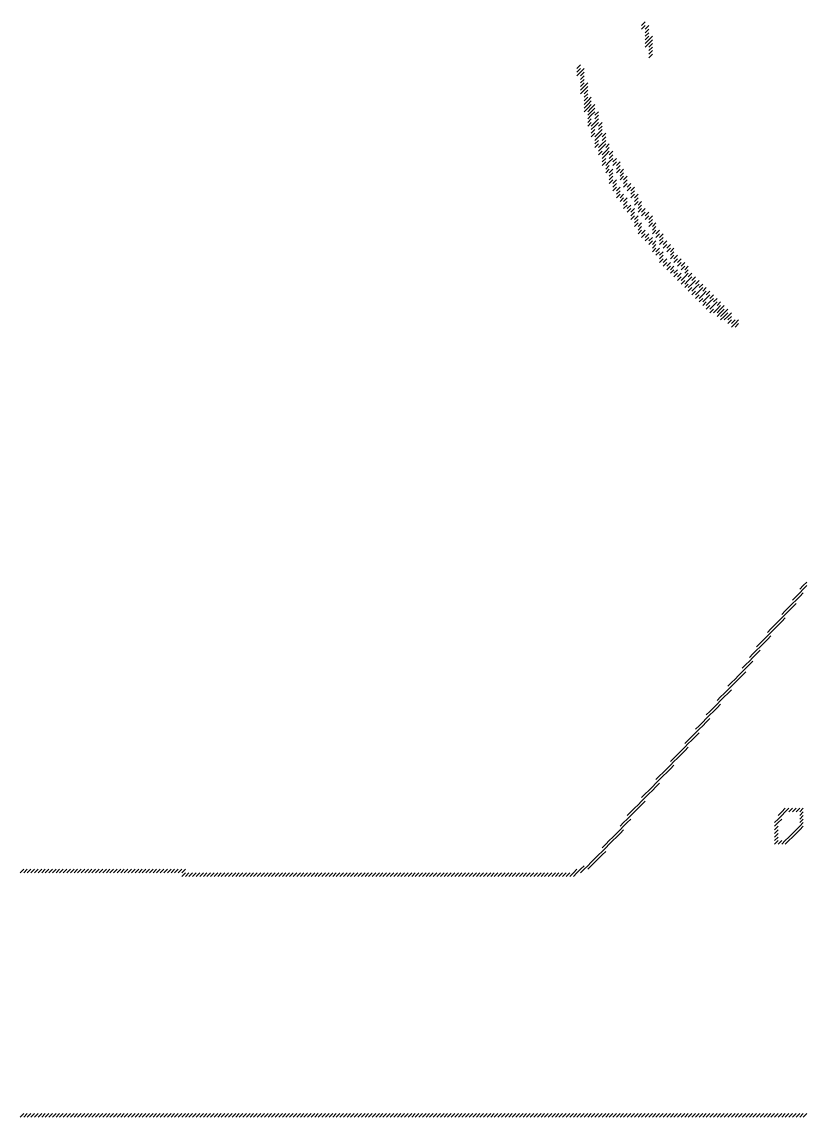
# Model space of a CAD drawing. Header units: metres. Extents: x 5 to 1923, y 5 to 1083.
# Drawn here: x 963.5 to 1181.5, y 5 to 310 of the extents above; entities that cross this region are included whole.
import ezdxf

# ---------------------------------------------------------------- set-up
doc = ezdxf.new("R2010")
doc.units = ezdxf.units.M

msp = doc.modelspace()

# ---------------------------------------------------------------- linework, layer by layer
for p, q in [((1136, 309), (1137, 310)), ((1136, 308), (1137, 309)), ((1137, 308), (1138, 309)), ((1137, 307), (1138, 308)), ((1137, 306), (1138, 307)), ((1137, 305), (1138, 306)), ((1137, 304), (1138, 305)), ((1138, 305), (1139, 306)), ((1138, 304), (1139, 305)), ((1137, 303), (1138, 304)), ((1138, 303), (1139, 304)), ((1138, 302), (1139, 303)), ((1138, 301), (1139, 302)), ((1138, 300), (1139, 301)), ((1118, 297), (1119, 298)), ((1118, 296), (1119, 297)), ((1118, 295), (1119, 296)), ((1119, 296), (1120, 297)), ((1119, 295), (1120, 296)), ((1119, 294), (1120, 295)), ((1119, 293), (1120, 294)), ((1119, 292), (1120, 293)), ((1120, 292), (1121, 293)), ((1119, 291), (1120, 292)), ((1119, 290), (1120, 291)), ((1120, 291), (1121, 292)), ((1120, 290), (1121, 291)), ((1120, 289), (1121, 290)), ((1120, 288), (1121, 289)), ((1120, 287), (1121, 288)), ((1120, 286), (1121, 287)), ((1121, 288), (1122, 289)), ((1121, 287), (1122, 288)), ((1121, 286), (1122, 287)), ((1122, 286), (1123, 287)), ((1120, 285), (1121, 286)), ((1121, 285), (1122, 286)), ((1121, 284), (1122, 285)), ((1121, 283), (1122, 284)), ((1122, 285), (1123, 286)), ((1122, 284), (1123, 285)), ((1123, 284), (1124, 285)), ((1123, 283), (1124, 284)), ((1121, 282), (1122, 283)), ((1121, 281), (1122, 282)), ((1122, 281), (1123, 282)), ((1122, 280), (1123, 281)), ((1123, 282), (1124, 283)), ((1123, 281), (1124, 282)), ((1124, 281), (1125, 282)), ((1124, 280), (1125, 281)), ((1122, 279), (1123, 280)), ((1122, 278), (1123, 279)), ((1123, 278), (1124, 279)), ((1123, 277), (1124, 278)), ((1124, 279), (1125, 280)), ((1124, 278), (1125, 279)), ((1125, 278), (1126, 279)), ((1125, 277), (1126, 278)), ((1123, 276), (1124, 277)), ((1123, 275), (1124, 276)), ((1124, 275), (1125, 276)), ((1124, 274), (1125, 275)), ((1125, 276), (1126, 277)), ((1125, 275), (1126, 276)), ((1126, 275), (1127, 276)), ((1126, 274), (1127, 275)), ((1124, 273), (1125, 274)), ((1125, 273), (1126, 274)), ((1125, 272), (1126, 273)), ((1125, 271), (1126, 272)), ((1126, 273), (1127, 274)), ((1127, 273), (1128, 274)), ((1127, 272), (1128, 273)), ((1127, 271), (1128, 272)), ((1128, 271), (1129, 272)), ((1125, 270), (1126, 271)), ((1126, 270), (1127, 271)), ((1126, 269), (1127, 270)), ((1126, 268), (1127, 269)), ((1127, 268), (1128, 269)), ((1128, 270), (1129, 271)), ((1129, 270), (1130, 271)), ((1129, 269), (1130, 270)), ((1129, 268), (1130, 269)), ((1130, 268), (1131, 269)), ((1127, 267), (1128, 268)), ((1127, 266), (1128, 267)), ((1127, 265), (1128, 266)), ((1128, 265), (1129, 266)), ((1130, 267), (1131, 268)), ((1130, 266), (1131, 267)), ((1131, 266), (1132, 267)), ((1131, 265), (1132, 266)), ((1128, 264), (1129, 265)), ((1128, 263), (1129, 264)), ((1129, 263), (1130, 264)), ((1129, 262), (1130, 263)), ((1131, 264), (1132, 265)), ((1132, 264), (1133, 265)), ((1132, 263), (1133, 264)), ((1133, 263), (1134, 264)), ((1133, 262), (1134, 263)), ((1129, 261), (1130, 262)), ((1130, 261), (1131, 262)), ((1130, 260), (1131, 261)), ((1131, 260), (1132, 261)), ((1131, 259), (1132, 260)), ((1133, 261), (1134, 262)), ((1134, 261), (1135, 262)), ((1134, 260), (1135, 261)), ((1134, 259), (1135, 260)), ((1135, 259), (1136, 260)), ((1131, 258), (1132, 259)), ((1132, 258), (1133, 259)), ((1132, 257), (1133, 258)), ((1133, 257), (1134, 258)), ((1133, 256), (1134, 257)), ((1135, 258), (1136, 259)), ((1135, 257), (1136, 258)), ((1136, 257), (1137, 258)), ((1136, 256), (1137, 257)), ((1137, 256), (1138, 257)), ((1133, 255), (1134, 256)), ((1134, 255), (1135, 256)), ((1134, 254), (1135, 255)), ((1134, 253), (1135, 254)), ((1135, 253), (1136, 254)), ((1137, 255), (1138, 256)), ((1138, 255), (1139, 256)), ((1138, 254), (1139, 255)), ((1138, 253), (1139, 254)), ((1139, 253), (1140, 254)), ((1135, 252), (1136, 253)), ((1135, 251), (1136, 252)), ((1136, 251), (1137, 252)), ((1136, 250), (1137, 251)), ((1137, 250), (1138, 251)), ((1139, 252), (1140, 253)), ((1139, 251), (1140, 252)), ((1140, 251), (1141, 252)), ((1140, 250), (1141, 251)), ((1141, 250), (1142, 251)), ((1137, 249), (1138, 250)), ((1138, 249), (1139, 250)), ((1138, 248), (1139, 249)), ((1139, 248), (1140, 249)), ((1139, 247), (1140, 248)), ((1141, 249), (1142, 250)), ((1141, 248), (1142, 249)), ((1142, 248), (1143, 249)), ((1142, 247), (1143, 248)), ((1143, 247), (1144, 248)), ((1139, 246), (1140, 247)), ((1140, 246), (1141, 247)), ((1140, 245), (1141, 246)), ((1141, 245), (1142, 246)), ((1141, 244), (1142, 245)), ((1141, 243), (1142, 244)), ((1142, 243), (1143, 244)), ((1143, 246), (1144, 247)), ((1144, 246), (1145, 247)), ((1144, 245), (1145, 246)), ((1144, 244), (1145, 245)), ((1145, 244), (1146, 245)), ((1145, 243), (1146, 244)), ((1146, 243), (1147, 244)), ((1142, 242), (1143, 243)), ((1143, 242), (1144, 243)), ((1143, 241), (1144, 242)), ((1144, 241), (1145, 242)), ((1144, 240), (1145, 241)), ((1145, 240), (1146, 241)), ((1146, 242), (1147, 243)), ((1147, 242), (1148, 243)), ((1147, 241), (1148, 242)), ((1148, 241), (1149, 242)), ((1148, 240), (1149, 241)), ((1145, 239), (1146, 240)), ((1146, 239), (1147, 240)), ((1146, 238), (1147, 239)), ((1147, 238), (1148, 239)), ((1147, 237), (1148, 238)), ((1148, 239), (1149, 240)), ((1148, 237), (1149, 238)), ((1149, 239), (1150, 240)), ((1149, 238), (1150, 239)), ((1150, 238), (1151, 239)), ((1150, 237), (1151, 238)), ((1151, 237), (1152, 238)), ((1148, 236), (1149, 237)), ((1149, 236), (1150, 237)), ((1149, 235), (1150, 236)), ((1150, 235), (1151, 236)), ((1150, 234), (1151, 235)), ((1151, 236), (1152, 237)), ((1151, 234), (1152, 235)), ((1152, 236), (1153, 237)), ((1152, 235), (1153, 236)), ((1153, 235), (1154, 236)), ((1153, 234), (1154, 235)), ((1154, 234), (1155, 235)), ((1151, 233), (1152, 234)), ((1152, 233), (1153, 234)), ((1152, 232), (1153, 233)), ((1153, 232), (1154, 233)), ((1153, 231), (1154, 232)), ((1154, 233), (1155, 234)), ((1154, 231), (1155, 232)), ((1155, 233), (1156, 234)), ((1155, 232), (1156, 233)), ((1156, 232), (1157, 233)), ((1156, 231), (1157, 232)), ((1157, 231), (1158, 232)), ((1154, 230), (1155, 231)), ((1155, 230), (1156, 231)), ((1155, 229), (1156, 230)), ((1156, 229), (1157, 230)), ((1157, 230), (1158, 231)), ((1157, 229), (1158, 230)), ((1157, 228), (1158, 229)), ((1158, 230), (1159, 231)), ((1158, 229), (1159, 230)), ((1158, 228), (1159, 229)), ((1159, 229), (1160, 230)), ((1159, 228), (1160, 229)), ((1160, 228), (1161, 229)), ((1158, 227), (1159, 228)), ((1159, 227), (1160, 228)), ((1160, 227), (1161, 228)), ((1160, 226), (1161, 227)), ((1161, 226), (1162, 227)), ((1161, 225), (1162, 226)), ((1162, 226), (1163, 227)), ((1162, 225), (1163, 226)), ((1180, 152), (1181, 153)), ((1181, 153), (1182, 154)), ((1181, 152), (1182, 153)), ((1178, 149), (1179, 150)), ((1179, 150), (1180, 151)), ((1179, 149), (1180, 150)), ((1180, 151), (1181, 152)), ((1180, 150), (1181, 151)), ((1176, 146), (1177, 147)), ((1177, 147), (1178, 148)), ((1177, 146), (1178, 147)), ((1178, 148), (1179, 149)), ((1178, 147), (1179, 148)), ((1174, 143), (1175, 144)), ((1175, 145), (1176, 146)), ((1175, 144), (1176, 145)), ((1175, 143), (1176, 144)), ((1176, 145), (1177, 146)), ((1171, 140), (1172, 141)), ((1172, 141), (1173, 142)), ((1172, 140), (1173, 141)), ((1173, 142), (1174, 143)), ((1173, 141), (1174, 142)), ((1174, 142), (1175, 143)), ((1169, 137), (1170, 138)), ((1170, 138), (1171, 139)), ((1170, 137), (1171, 138)), ((1171, 139), (1172, 140)), ((1171, 138), (1172, 139)), ((1167, 134), (1168, 135)), ((1168, 136), (1169, 137)), ((1168, 135), (1169, 136)), ((1168, 134), (1169, 135)), ((1169, 136), (1170, 137)), ((1165, 131), (1166, 132)), ((1166, 133), (1167, 134)), ((1166, 132), (1167, 133)), ((1166, 131), (1167, 132)), ((1167, 133), (1168, 134)), ((1163, 128), (1164, 129)), ((1164, 130), (1165, 131)), ((1164, 129), (1165, 130)), ((1164, 128), (1165, 129)), ((1165, 130), (1166, 131)), ((1160, 125), (1161, 126)), ((1161, 126), (1162, 127)), ((1161, 125), (1162, 126)), ((1162, 127), (1163, 128)), ((1162, 126), (1163, 127)), ((1163, 127), (1164, 128)), ((1157, 121), (1158, 122)), ((1158, 122), (1159, 123)), ((1158, 121), (1159, 122)), ((1159, 123), (1160, 124)), ((1159, 122), (1160, 123)), ((1160, 124), (1161, 125)), ((1160, 123), (1161, 124)), ((1155, 118), (1156, 119)), ((1156, 119), (1157, 120)), ((1156, 118), (1157, 119)), ((1157, 120), (1158, 121)), ((1157, 119), (1158, 120)), ((1153, 115), (1154, 116)), ((1154, 117), (1155, 118)), ((1154, 116), (1155, 117)), ((1154, 115), (1155, 116)), ((1155, 117), (1156, 118)), ((1151, 113), (1152, 114)), ((1151, 112), (1152, 113)), ((1152, 114), (1153, 115)), ((1152, 113), (1153, 114)), ((1153, 114), (1154, 115)), ((1148, 109), (1149, 110)), ((1149, 110), (1150, 111)), ((1149, 109), (1150, 110)), ((1150, 111), (1151, 112)), ((1150, 110), (1151, 111)), ((1151, 111), (1152, 112)), ((1146, 106), (1147, 107)), ((1147, 107), (1148, 108)), ((1147, 106), (1148, 107)), ((1148, 108), (1149, 109)), ((1148, 107), (1149, 108)), ((1144, 104), (1145, 105)), ((1144, 103), (1145, 104)), ((1145, 105), (1146, 106)), ((1145, 104), (1146, 105)), ((1146, 105), (1147, 106)), ((1141, 100), (1142, 101)), ((1142, 101), (1143, 102)), ((1142, 100), (1143, 101)), ((1143, 102), (1144, 103)), ((1143, 101), (1144, 102)), ((1144, 102), (1145, 103)), ((1139, 97), (1140, 98)), ((1140, 99), (1141, 100)), ((1140, 98), (1141, 99)), ((1140, 97), (1141, 98)), ((1141, 99), (1142, 100)), ((1136, 94), (1137, 95)), ((1137, 95), (1138, 96)), ((1137, 94), (1138, 95)), ((1138, 96), (1139, 97)), ((1138, 95), (1139, 96)), ((1139, 96), (1140, 97)), ((1134, 91), (1135, 92)), ((1135, 92), (1136, 93)), ((1135, 91), (1136, 92)), ((1136, 93), (1137, 94)), ((1136, 92), (1137, 93)), ((1132, 89), (1133, 90)), ((1132, 88), (1133, 89)), ((1133, 90), (1134, 91)), ((1133, 89), (1134, 90)), ((1134, 90), (1135, 91)), ((1174, 89), (1175, 90)), ((1174, 88), (1175, 89)), ((1175, 90), (1176, 91)), ((1175, 89), (1176, 90)), ((1176, 90), (1177, 91)), ((1177, 90), (1178, 91)), ((1178, 90), (1179, 91)), ((1179, 90), (1180, 91)), ((1180, 90), (1181, 91)), ((1180, 89), (1181, 90)), ((1180, 88), (1181, 89)), ((1130, 86), (1131, 87)), ((1130, 85), (1131, 86)), ((1131, 87), (1132, 88)), ((1131, 86), (1132, 87)), ((1132, 87), (1133, 88)), ((1173, 87), (1174, 88)), ((1173, 86), (1174, 87)), ((1173, 85), (1174, 86)), ((1174, 87), (1175, 88)), ((1179, 85), (1180, 86)), ((1180, 87), (1181, 88)), ((1180, 86), (1181, 87)), ((1180, 85), (1181, 86)), ((1127, 82), (1128, 83)), ((1128, 83), (1129, 84)), ((1128, 82), (1129, 83)), ((1129, 84), (1130, 85)), ((1129, 83), (1130, 84)), ((1130, 84), (1131, 85)), ((1173, 84), (1174, 85)), ((1173, 83), (1174, 84)), ((1173, 82), (1174, 83)), ((1176, 82), (1177, 83)), ((1177, 83), (1178, 84)), ((1177, 82), (1178, 83)), ((1178, 84), (1179, 85)), ((1178, 83), (1179, 84)), ((1179, 84), (1180, 85)), ((1125, 80), (1126, 81)), ((1125, 79), (1126, 80)), ((1126, 81), (1127, 82)), ((1126, 80), (1127, 81)), ((1127, 81), (1128, 82)), ((1173, 81), (1174, 82)), ((1174, 81), (1175, 82)), ((1175, 81), (1176, 82)), ((1176, 81), (1177, 82)), ((1122, 76), (1123, 77)), ((1123, 77), (1124, 78)), ((1123, 76), (1124, 77)), ((1124, 78), (1125, 79)), ((1124, 77), (1125, 78)), ((1125, 78), (1126, 79)), ((963, 73), (964, 74)), ((964, 73), (965, 74)), ((965, 73), (966, 74)), ((966, 73), (967, 74)), ((967, 73), (968, 74)), ((968, 73), (969, 74)), ((969, 73), (970, 74)), ((970, 73), (971, 74)), ((971, 73), (972, 74)), ((972, 73), (973, 74)), ((973, 73), (974, 74)), ((974, 73), (975, 74)), ((975, 73), (976, 74)), ((976, 73), (977, 74)), ((977, 73), (978, 74)), ((978, 73), (979, 74)), ((979, 73), (980, 74)), ((980, 73), (981, 74)), ((981, 73), (982, 74)), ((982, 73), (983, 74)), ((983, 73), (984, 74)), ((984, 73), (985, 74)), ((985, 73), (986, 74)), ((986, 73), (987, 74)), ((987, 73), (988, 74)), ((988, 73), (989, 74)), ((989, 73), (990, 74)), ((990, 73), (991, 74)), ((991, 73), (992, 74)), ((992, 73), (993, 74)), ((993, 73), (994, 74)), ((994, 73), (995, 74)), ((995, 73), (996, 74)), ((996, 73), (997, 74)), ((997, 73), (998, 74)), ((998, 73), (999, 74)), ((999, 73), (1000, 74)), ((1000, 73), (1001, 74)), ((1001, 73), (1002, 74)), ((1002, 73), (1003, 74)), ((1003, 73), (1004, 74)), ((1004, 73), (1005, 74)), ((1005, 73), (1006, 74)), ((1006, 73), (1007, 74)), ((1007, 73), (1008, 74)), ((1008, 73), (1009, 74)), ((1117, 73), (1118, 74)), ((1118, 73), (1119, 74)), ((1119, 74), (1120, 75)), ((1119, 73), (1120, 74)), ((1120, 74), (1121, 75)), ((1121, 75), (1122, 76)), ((1121, 74), (1122, 75)), ((1122, 75), (1123, 76)), ((1008, 72), (1009, 73)), ((1009, 72), (1010, 73)), ((1010, 72), (1011, 73)), ((1011, 72), (1012, 73)), ((1012, 72), (1013, 73)), ((1013, 72), (1014, 73)), ((1014, 72), (1015, 73)), ((1015, 72), (1016, 73)), ((1016, 72), (1017, 73)), ((1017, 72), (1018, 73)), ((1018, 72), (1019, 73)), ((1019, 72), (1020, 73)), ((1020, 72), (1021, 73)), ((1021, 72), (1022, 73)), ((1022, 72), (1023, 73)), ((1023, 72), (1024, 73)), ((1024, 72), (1025, 73)), ((1025, 72), (1026, 73)), ((1026, 72), (1027, 73)), ((1027, 72), (1028, 73)), ((1028, 72), (1029, 73)), ((1029, 72), (1030, 73)), ((1030, 72), (1031, 73)), ((1031, 72), (1032, 73)), ((1032, 72), (1033, 73)), ((1033, 72), (1034, 73)), ((1034, 72), (1035, 73)), ((1035, 72), (1036, 73)), ((1036, 72), (1037, 73)), ((1037, 72), (1038, 73)), ((1038, 72), (1039, 73)), ((1039, 72), (1040, 73)), ((1040, 72), (1041, 73)), ((1041, 72), (1042, 73)), ((1042, 72), (1043, 73)), ((1043, 72), (1044, 73)), ((1044, 72), (1045, 73)), ((1045, 72), (1046, 73)), ((1046, 72), (1047, 73)), ((1047, 72), (1048, 73)), ((1048, 72), (1049, 73)), ((1049, 72), (1050, 73)), ((1050, 72), (1051, 73)), ((1051, 72), (1052, 73)), ((1052, 72), (1053, 73)), ((1053, 72), (1054, 73)), ((1054, 72), (1055, 73)), ((1055, 72), (1056, 73)), ((1056, 72), (1057, 73)), ((1057, 72), (1058, 73)), ((1058, 72), (1059, 73)), ((1059, 72), (1060, 73)), ((1060, 72), (1061, 73)), ((1061, 72), (1062, 73)), ((1062, 72), (1063, 73)), ((1063, 72), (1064, 73)), ((1064, 72), (1065, 73)), ((1065, 72), (1066, 73)), ((1066, 72), (1067, 73)), ((1067, 72), (1068, 73)), ((1068, 72), (1069, 73)), ((1069, 72), (1070, 73)), ((1070, 72), (1071, 73)), ((1071, 72), (1072, 73)), ((1072, 72), (1073, 73)), ((1073, 72), (1074, 73)), ((1074, 72), (1075, 73)), ((1075, 72), (1076, 73)), ((1076, 72), (1077, 73)), ((1077, 72), (1078, 73)), ((1078, 72), (1079, 73)), ((1079, 72), (1080, 73)), ((1080, 72), (1081, 73)), ((1081, 72), (1082, 73)), ((1082, 72), (1083, 73)), ((1083, 72), (1084, 73)), ((1084, 72), (1085, 73)), ((1085, 72), (1086, 73)), ((1086, 72), (1087, 73)), ((1087, 72), (1088, 73)), ((1088, 72), (1089, 73)), ((1089, 72), (1090, 73)), ((1090, 72), (1091, 73)), ((1091, 72), (1092, 73)), ((1092, 72), (1093, 73)), ((1093, 72), (1094, 73)), ((1094, 72), (1095, 73)), ((1095, 72), (1096, 73)), ((1096, 72), (1097, 73)), ((1097, 72), (1098, 73)), ((1098, 72), (1099, 73)), ((1099, 72), (1100, 73)), ((1100, 72), (1101, 73)), ((1101, 72), (1102, 73)), ((1102, 72), (1103, 73)), ((1103, 72), (1104, 73)), ((1104, 72), (1105, 73)), ((1105, 72), (1106, 73)), ((1106, 72), (1107, 73)), ((1107, 72), (1108, 73)), ((1108, 72), (1109, 73)), ((1109, 72), (1110, 73)), ((1110, 72), (1111, 73)), ((1111, 72), (1112, 73)), ((1112, 72), (1113, 73)), ((1113, 72), (1114, 73)), ((1114, 72), (1115, 73)), ((1115, 72), (1116, 73)), ((1116, 72), (1117, 73)), ((1117, 72), (1118, 73)), ((963, 5), (964, 6)), ((964, 5), (965, 6)), ((965, 5), (966, 6)), ((966, 5), (967, 6)), ((967, 5), (968, 6)), ((968, 5), (969, 6)), ((969, 5), (970, 6)), ((970, 5), (971, 6)), ((971, 5), (972, 6)), ((972, 5), (973, 6)), ((973, 5), (974, 6)), ((974, 5), (975, 6)), ((975, 5), (976, 6)), ((976, 5), (977, 6)), ((977, 5), (978, 6)), ((978, 5), (979, 6)), ((979, 5), (980, 6)), ((980, 5), (981, 6)), ((981, 5), (982, 6)), ((982, 5), (983, 6)), ((983, 5), (984, 6)), ((984, 5), (985, 6)), ((985, 5), (986, 6)), ((986, 5), (987, 6)), ((987, 5), (988, 6)), ((988, 5), (989, 6)), ((989, 5), (990, 6)), ((990, 5), (991, 6)), ((991, 5), (992, 6)), ((992, 5), (993, 6)), ((993, 5), (994, 6)), ((994, 5), (995, 6)), ((995, 5), (996, 6)), ((996, 5), (997, 6)), ((997, 5), (998, 6)), ((998, 5), (999, 6)), ((999, 5), (1000, 6)), ((1000, 5), (1001, 6)), ((1001, 5), (1002, 6)), ((1002, 5), (1003, 6)), ((1003, 5), (1004, 6)), ((1004, 5), (1005, 6)), ((1005, 5), (1006, 6)), ((1006, 5), (1007, 6)), ((1007, 5), (1008, 6)), ((1008, 5), (1009, 6)), ((1009, 5), (1010, 6)), ((1010, 5), (1011, 6)), ((1011, 5), (1012, 6)), ((1012, 5), (1013, 6)), ((1013, 5), (1014, 6)), ((1014, 5), (1015, 6)), ((1015, 5), (1016, 6)), ((1016, 5), (1017, 6)), ((1017, 5), (1018, 6)), ((1018, 5), (1019, 6)), ((1019, 5), (1020, 6)), ((1020, 5), (1021, 6)), ((1021, 5), (1022, 6)), ((1022, 5), (1023, 6)), ((1023, 5), (1024, 6)), ((1024, 5), (1025, 6)), ((1025, 5), (1026, 6)), ((1026, 5), (1027, 6)), ((1027, 5), (1028, 6)), ((1028, 5), (1029, 6)), ((1029, 5), (1030, 6)), ((1030, 5), (1031, 6)), ((1031, 5), (1032, 6)), ((1032, 5), (1033, 6)), ((1033, 5), (1034, 6)), ((1034, 5), (1035, 6)), ((1035, 5), (1036, 6)), ((1036, 5), (1037, 6)), ((1037, 5), (1038, 6)), ((1038, 5), (1039, 6)), ((1039, 5), (1040, 6)), ((1040, 5), (1041, 6)), ((1041, 5), (1042, 6)), ((1042, 5), (1043, 6)), ((1043, 5), (1044, 6)), ((1044, 5), (1045, 6)), ((1045, 5), (1046, 6)), ((1046, 5), (1047, 6)), ((1047, 5), (1048, 6)), ((1048, 5), (1049, 6)), ((1049, 5), (1050, 6)), ((1050, 5), (1051, 6)), ((1051, 5), (1052, 6)), ((1052, 5), (1053, 6)), ((1053, 5), (1054, 6)), ((1054, 5), (1055, 6)), ((1055, 5), (1056, 6)), ((1056, 5), (1057, 6)), ((1057, 5), (1058, 6)), ((1058, 5), (1059, 6)), ((1059, 5), (1060, 6)), ((1060, 5), (1061, 6)), ((1061, 5), (1062, 6)), ((1062, 5), (1063, 6)), ((1063, 5), (1064, 6)), ((1064, 5), (1065, 6)), ((1065, 5), (1066, 6)), ((1066, 5), (1067, 6)), ((1067, 5), (1068, 6)), ((1068, 5), (1069, 6)), ((1069, 5), (1070, 6)), ((1070, 5), (1071, 6)), ((1071, 5), (1072, 6)), ((1072, 5), (1073, 6)), ((1073, 5), (1074, 6)), ((1074, 5), (1075, 6)), ((1075, 5), (1076, 6)), ((1076, 5), (1077, 6)), ((1077, 5), (1078, 6)), ((1078, 5), (1079, 6)), ((1079, 5), (1080, 6)), ((1080, 5), (1081, 6)), ((1081, 5), (1082, 6)), ((1082, 5), (1083, 6)), ((1083, 5), (1084, 6)), ((1084, 5), (1085, 6)), ((1085, 5), (1086, 6)), ((1086, 5), (1087, 6)), ((1087, 5), (1088, 6)), ((1088, 5), (1089, 6)), ((1089, 5), (1090, 6)), ((1090, 5), (1091, 6)), ((1091, 5), (1092, 6)), ((1092, 5), (1093, 6)), ((1093, 5), (1094, 6)), ((1094, 5), (1095, 6)), ((1095, 5), (1096, 6)), ((1096, 5), (1097, 6)), ((1097, 5), (1098, 6)), ((1098, 5), (1099, 6)), ((1099, 5), (1100, 6)), ((1100, 5), (1101, 6)), ((1101, 5), (1102, 6)), ((1102, 5), (1103, 6)), ((1103, 5), (1104, 6)), ((1104, 5), (1105, 6)), ((1105, 5), (1106, 6)), ((1106, 5), (1107, 6)), ((1107, 5), (1108, 6)), ((1108, 5), (1109, 6)), ((1109, 5), (1110, 6)), ((1110, 5), (1111, 6)), ((1111, 5), (1112, 6)), ((1112, 5), (1113, 6)), ((1113, 5), (1114, 6)), ((1114, 5), (1115, 6)), ((1115, 5), (1116, 6)), ((1116, 5), (1117, 6)), ((1117, 5), (1118, 6)), ((1118, 5), (1119, 6)), ((1119, 5), (1120, 6)), ((1120, 5), (1121, 6)), ((1121, 5), (1122, 6)), ((1122, 5), (1123, 6)), ((1123, 5), (1124, 6)), ((1124, 5), (1125, 6)), ((1125, 5), (1126, 6)), ((1126, 5), (1127, 6)), ((1127, 5), (1128, 6)), ((1128, 5), (1129, 6)), ((1129, 5), (1130, 6)), ((1130, 5), (1131, 6)), ((1131, 5), (1132, 6)), ((1132, 5), (1133, 6)), ((1133, 5), (1134, 6)), ((1134, 5), (1135, 6)), ((1135, 5), (1136, 6)), ((1136, 5), (1137, 6)), ((1137, 5), (1138, 6)), ((1138, 5), (1139, 6)), ((1139, 5), (1140, 6)), ((1140, 5), (1141, 6)), ((1141, 5), (1142, 6)), ((1142, 5), (1143, 6)), ((1143, 5), (1144, 6)), ((1144, 5), (1145, 6)), ((1145, 5), (1146, 6)), ((1146, 5), (1147, 6)), ((1147, 5), (1148, 6)), ((1148, 5), (1149, 6)), ((1149, 5), (1150, 6)), ((1150, 5), (1151, 6)), ((1151, 5), (1152, 6)), ((1152, 5), (1153, 6)), ((1153, 5), (1154, 6)), ((1154, 5), (1155, 6)), ((1155, 5), (1156, 6)), ((1156, 5), (1157, 6)), ((1157, 5), (1158, 6)), ((1158, 5), (1159, 6)), ((1159, 5), (1160, 6)), ((1160, 5), (1161, 6)), ((1161, 5), (1162, 6)), ((1162, 5), (1163, 6)), ((1163, 5), (1164, 6)), ((1164, 5), (1165, 6)), ((1165, 5), (1166, 6)), ((1166, 5), (1167, 6)), ((1167, 5), (1168, 6)), ((1168, 5), (1169, 6)), ((1169, 5), (1170, 6)), ((1170, 5), (1171, 6)), ((1171, 5), (1172, 6)), ((1172, 5), (1173, 6)), ((1173, 5), (1174, 6)), ((1174, 5), (1175, 6)), ((1175, 5), (1176, 6)), ((1176, 5), (1177, 6)), ((1177, 5), (1178, 6)), ((1178, 5), (1179, 6)), ((1179, 5), (1180, 6)), ((1180, 5), (1181, 6)), ((1181, 5), (1182, 6))]:
    msp.add_line(p, q)

doc.saveas('drawing.dxf')
